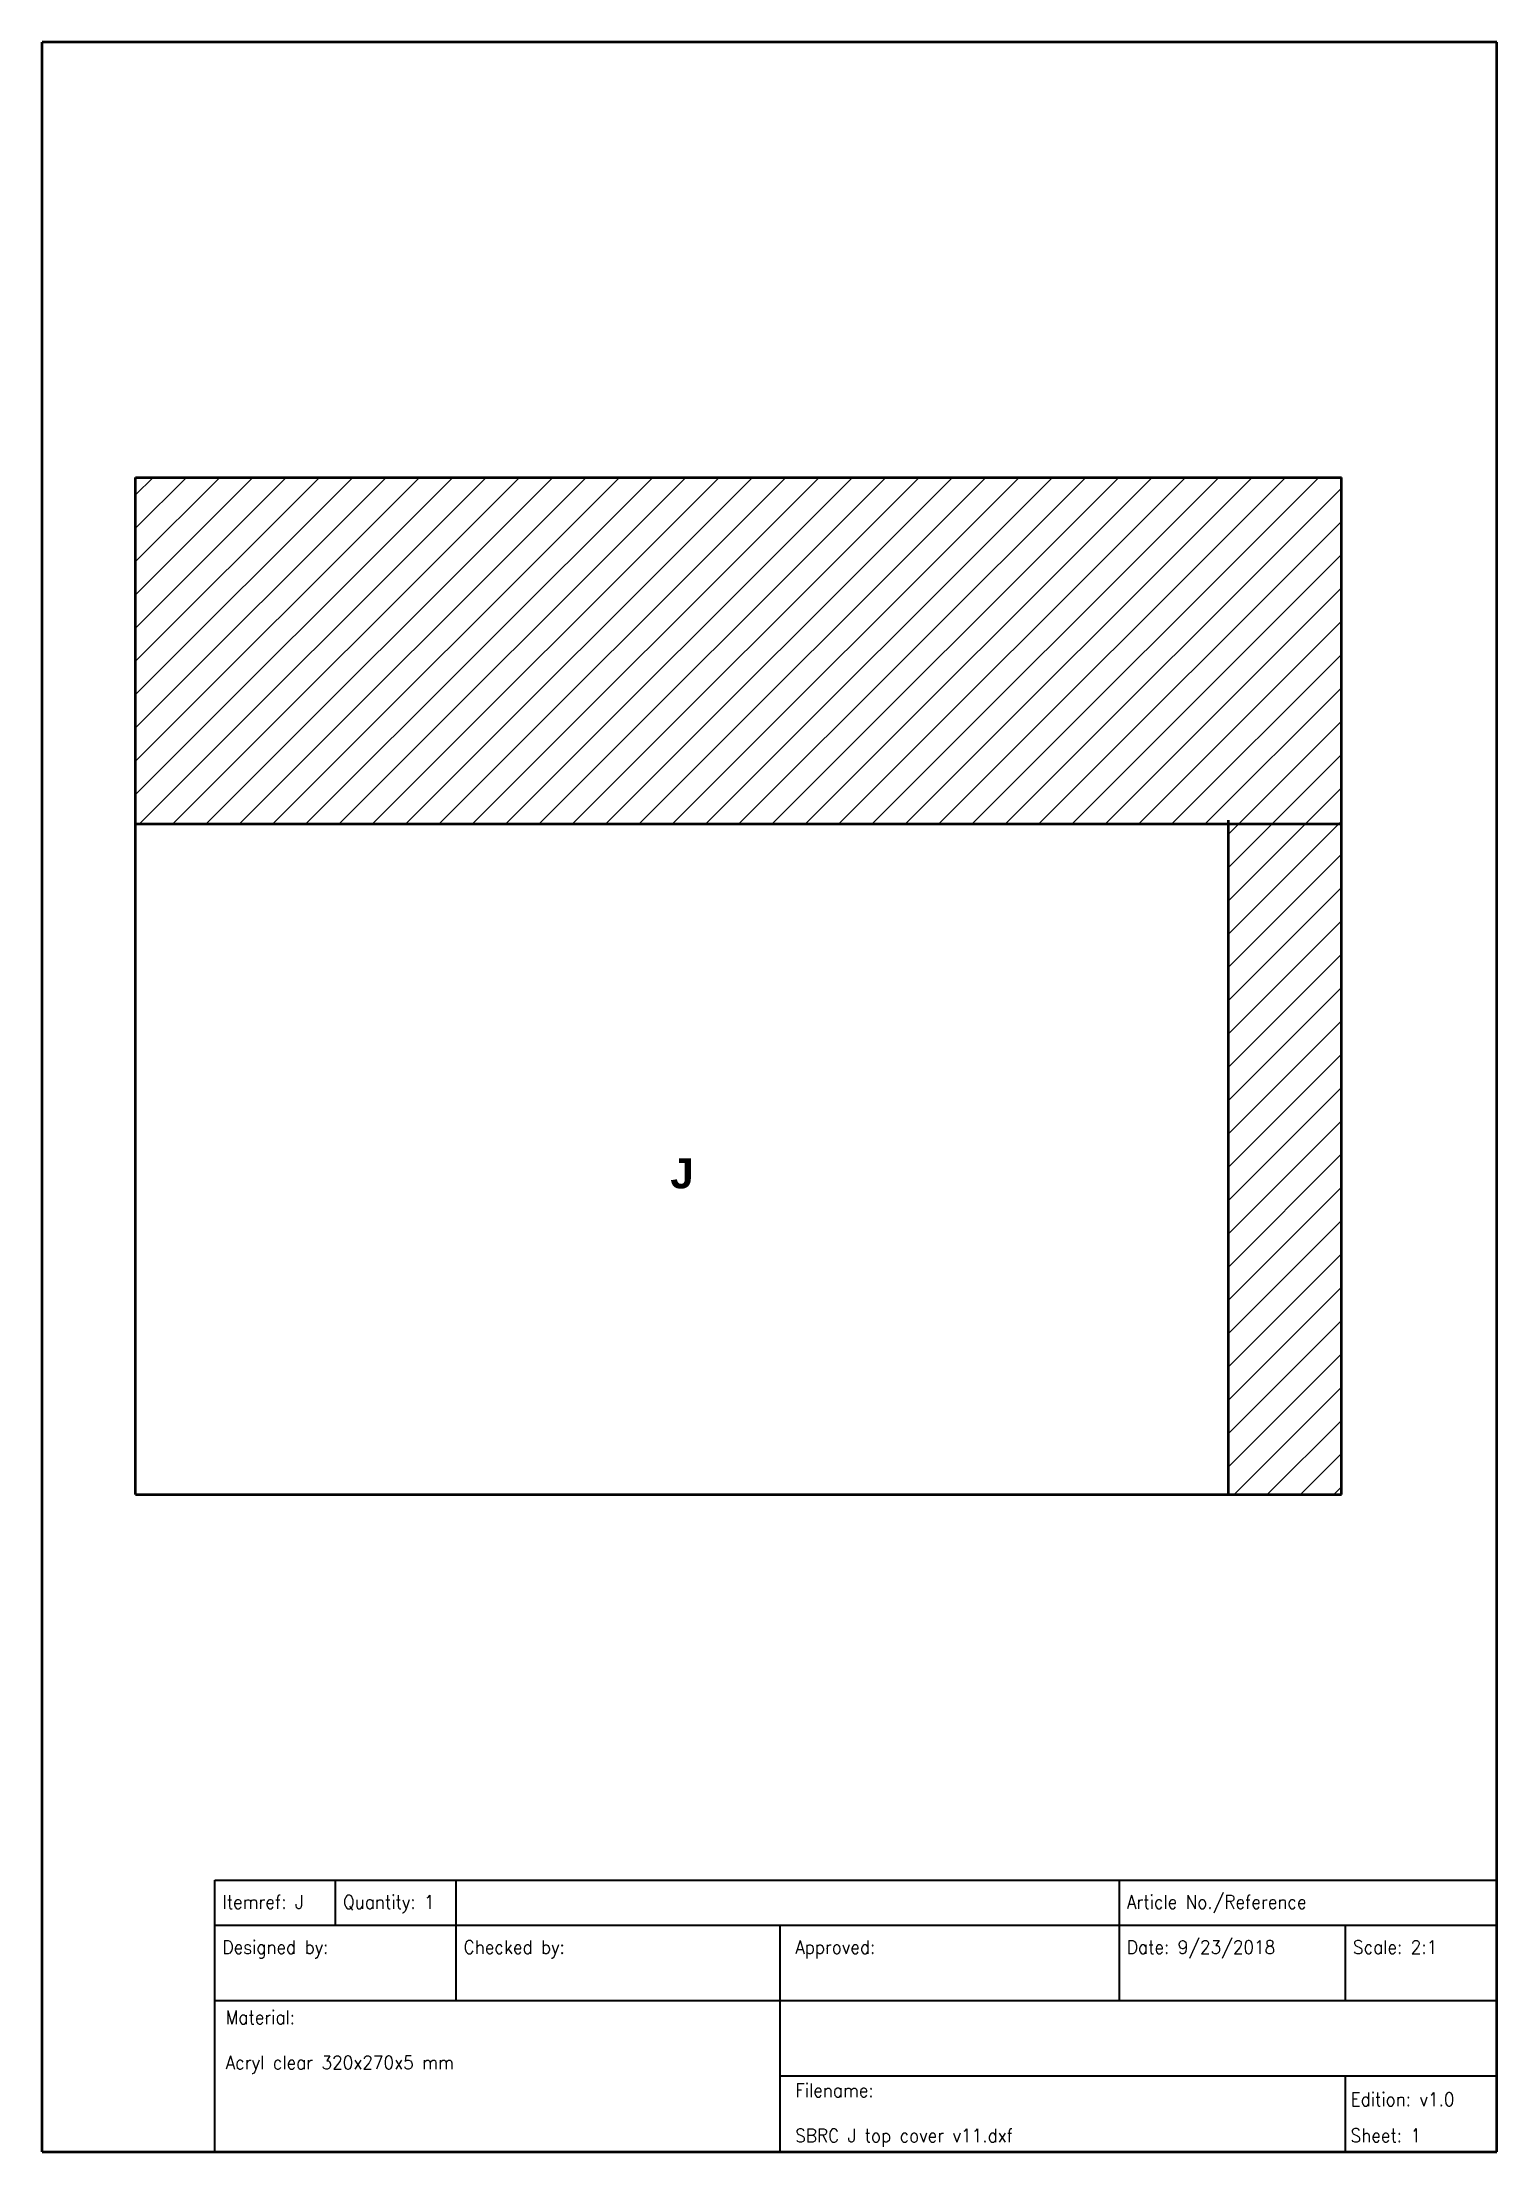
# Model space of a CAD drawing. Header units: millimetres. Extents: x -104 to 89, y -157 to 123.
import ezdxf

# ---------------------------------------------------------------- set-up
doc = ezdxf.new("R2010")
doc.units = ezdxf.units.MM
doc.header["$MEASUREMENT"] = 0
for name, color, linetype, lineweight, true_color in [('0 ... Background', 18, 'Continuous', 35, 0x000000), ('0 ... Frame', 18, 'Continuous', 50, 0x000000), ('0 ... Numbering', 18, 'Continuous', 70, 0x000000), ('Board', 18, 'Continuous', 50, 0x000000), ('Board ... BD Dimensions', 18, 'Continuous', 13, 0x000000)]:
    doc.layers.add(name, color=color, linetype=linetype, lineweight=lineweight, true_color=true_color)
doc.styles.add('textstyle11', font='Standard')
doc.styles.add('textstyle12', font='Standard')
doc.styles.add('textstyle13', font='Standard')
doc.styles.add('textstyle14', font='Standard')
doc.styles.add('textstyle15', font='Standard')
doc.styles.add('textstyle16', font='Standard')
doc.styles.add('textstyle17', font='Standard')
doc.styles.add('textstyle18', font='Standard')
doc.styles.add('textstyle19', font='Standard')
doc.styles.add('textstyle20', font='Standard')
doc.styles.add('textstyle21', font='Standard')
doc.styles.add('textstyle22', font='')
doc.styles.get('textstyle22').set_extended_font_data('Arial', bold=True)

msp = doc.modelspace()

# ---------------------------------------------------------------- hatches: boundary and pattern name
at = {"layer": 'Board ... BD Dimensions'}
h = msp.add_hatch(dxfattribs=at)
h.set_pattern_fill('ANSI31', color=256, scale=25, style=0, pattern_type=0)
h.paths.add_polyline_path([(-92, 65), (68, 65), (68, -70), (53, -70), (53, 19), (-92, 19)], flags=0)

# ---------------------------------------------------------------- linework, layer by layer
at = {"layer": '0 ... Background', "linetype": 'Continuous'}
for p, q in [((-81.47, -121.18), (88.53, -121.18)), ((-81.47, -127.18), (-81.47, -121.18)), ((-65.47, -127.18), (-65.47, -121.18)), ((-49.47, -127.18), (-49.47, -121.18)), ((38.53, -127.18), (38.53, -121.18)), ((-81.47, -127.18), (88.53, -127.18)), ((-81.47, -157.18), (-81.47, -127.18)), ((-49.47, -137.18), (-49.47, -127.18)), ((-6.47, -137.18), (-6.47, -127.18)), ((38.53, -137.18), (38.53, -127.18)), ((68.53, -137.18), (68.53, -127.18)), ((-81.47, -137.18), (88.53, -137.18)), ((-6.47, -157.18), (-6.47, -137.18)), ((-6.47, -147.18), (88.53, -147.18)), ((68.53, -157.18), (68.53, -147.18)), ((-6.47, -157.18), (-6.47, -152.18))]:
    msp.add_line(p, q, dxfattribs=at)
at = {"layer": '0 ... Frame'}
for p, q in [((-104.39, -157.24), (-104.39, 122.76)), ((88.61, 122.76), (-104.39, 122.76)), ((88.61, -157.24), (88.61, 122.76)), ((-92, 19.5), (-92, 65)), ((-92, 65), (68, 65)), ((53, -70), (68, -70)), ((-104.39, -157.24), (88.61, -157.24))]:
    msp.add_line(p, q, dxfattribs=at)
at = {"layer": 'Board'}
for p, q in [((68, -70), (68, 65)), ((-92, -70), (-92, 19.5)), ((-92, 19), (68, 19)), ((53, -70), (53, 19.5)), ((-92, -70), (53, -70))]:
    msp.add_line(p, q, dxfattribs=at)

# ---------------------------------------------------------------- texts
at = {"layer": '0 ... Background', "linetype": 'Continuous', "lineweight": 25, "char_height": 1.8, "width": 100, "attachment_point": 1}
for s, insert, style in [('Itemref: J', (-80.47, -123.18), 'textstyle11'), ('Quantity: 1', (-64.47, -123.18), 'textstyle12'), ('Article No./Reference', (39.53, -123.18), 'textstyle13'), ('Designed by:', (-80.47, -129.18), 'textstyle14'), ('Checked by:', (-48.47, -129.18), 'textstyle16'), ('Approved:\\P\\P', (-4.47, -129.18), 'textstyle17'), ('Date: 9/23/2018', (39.53, -129.18), 'textstyle19'), ('Scale: 2:1', (69.53, -129.18), 'textstyle20'), ('Material:\\P\\PAcryl clear 320x270x5 mm', (-80.05, -138.49), 'textstyle15'), ('Filename:\\P\\PSBRC J top cover v11.dxf', (-4.47, -148.18), 'textstyle18')]:
    msp.add_mtext(s, dxfattribs=dict(at, insert=insert, style=style))
at = {"layer": '0 ... Background', "linetype": 'Continuous', "lineweight": 25, "insert": (69.22, -149.37), "char_height": 1.8, "width": 100, "attachment_point": 1, "line_spacing_factor": 0.8, "style": 'textstyle21'}
msp.add_mtext('Edition: v1.0\\P\\PSheet: 1', dxfattribs=at)
at = {"layer": '0 ... Numbering', "insert": (-21.05, -25.37), "char_height": 4, "attachment_point": 1, "style": 'textstyle22'}
msp.add_mtext('J', dxfattribs=at)

doc.saveas('drawing.dxf')
